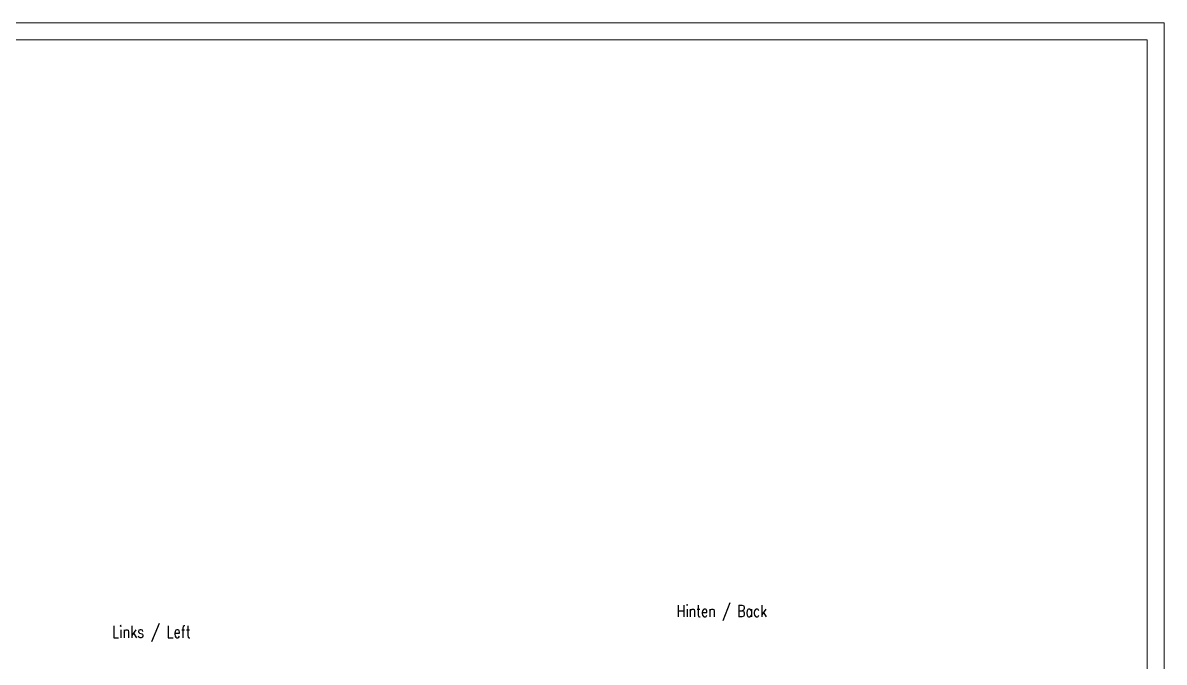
# Model space of a CAD drawing. Header units: millimetres. Extents: x 0 to 594, y 0 to 420.
# Drawn here: x 258.9 to 594, y 232.5 to 420 of the extents above; entities that cross this region are included whole.
import ezdxf

# ---------------------------------------------------------------- set-up
doc = ezdxf.new("R2010")
doc.units = ezdxf.units.MM
doc.layers.add('106', color=7, linetype='Continuous')
doc.layers.add('201', color=7, linetype='Continuous')
doc.styles.add('latin_extended', font='simplex.shx')

msp = doc.modelspace()

# ---------------------------------------------------------------- linework, layer by layer
at = {"layer": '201', "color": 7, "linetype": 'Continuous', "lineweight": 18}
for p, q in [((594, 420), (0, 420)), ((594, 0), (594, 420)), ((589, 415), (5, 415)), ((589, 5), (589, 415))]:
    msp.add_line(p, q, dxfattribs=at)

# ---------------------------------------------------------------- texts
at = {"layer": '106', "color": 7, "linetype": 'Continuous', "lineweight": 18, "char_height": 3.5, "attachment_point": 7, "line_spacing_factor": 0.963855, "style": 'latin_extended'}
for s, insert in [('\\W0.7777;Hinten / Back', (450.898, 244.551)), ('\\W0.8063;Links / Left', (285.117, 238.466))]:
    msp.add_mtext(s, dxfattribs=dict(at, insert=insert))

doc.saveas('drawing.dxf')
